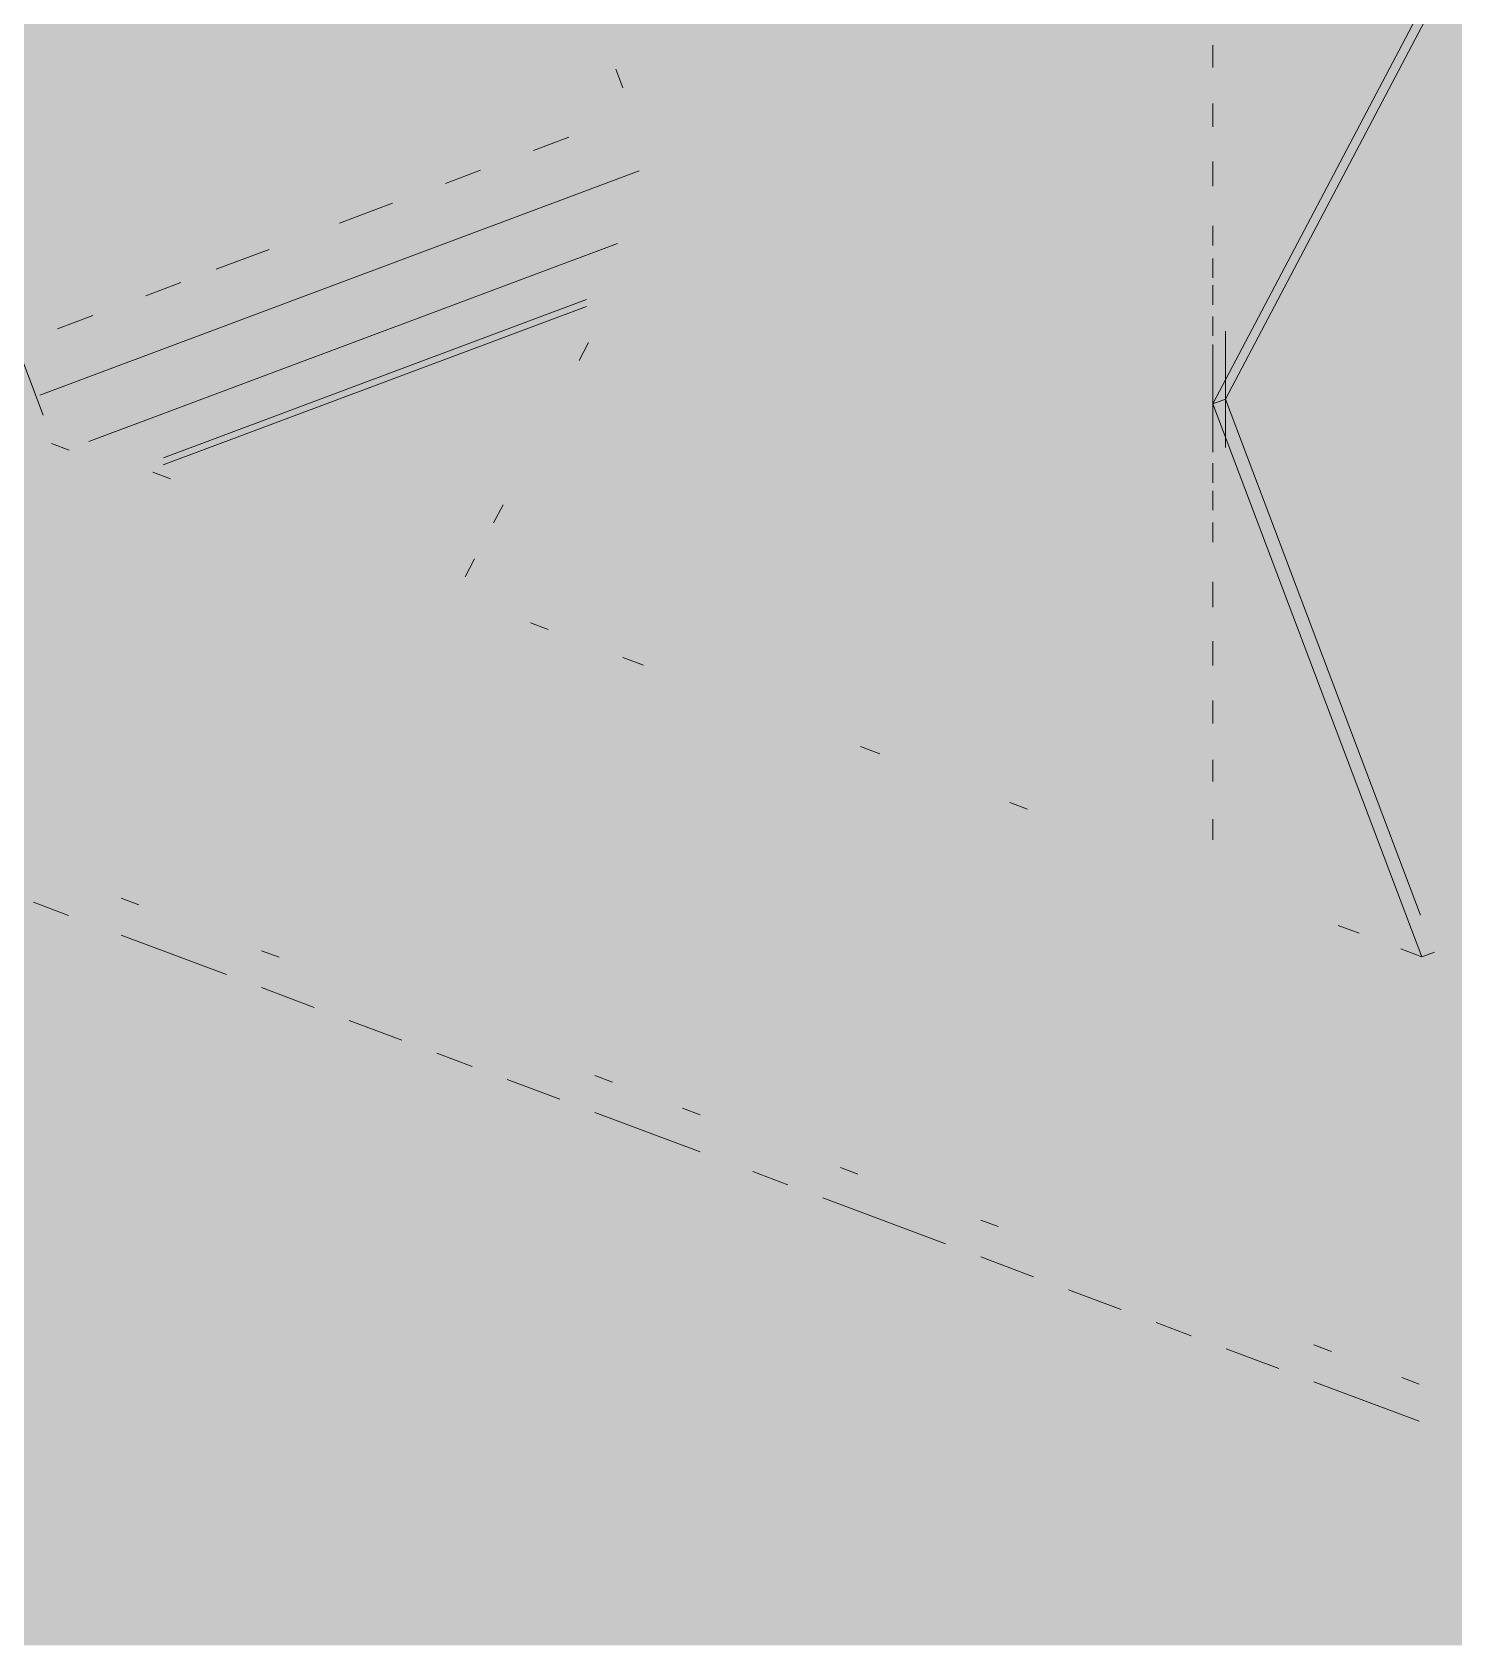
# Paper-space layout '03 3D Building and Roof' of a CAD drawing. Header units: millimetres. Extents: x 5 to 415, y 5 to 292.
# Drawn here: x 134.02 to 139.06, y 93.16 to 98.86 of the extents above; entities that cross this region are included whole.
import ezdxf

# ---------------------------------------------------------------- set-up
doc = ezdxf.new("R2010")
doc.units = ezdxf.units.MM
doc.layers.add('EXISTING', color=7, linetype='Continuous')
doc.layers.add('IMAGES', color=7, linetype='Continuous')

# ---------------------------------------------------------------- blocks, each defined once
blk = doc.blocks.new('SHEET_03')
at = {"layer": 'EXISTING', "color": 250, "lineweight": 9}
for p, q in [((133.4955, 99.0075), (134.0633, 97.5042)), ((138.9948, 98.9675), (138.2542, 97.5615)), ((138.2097, 97.5449), (138.9504, 98.9508)), ((138.2097, 98.7473), (138.2097, 98.816)), ((138.2097, 98.8074), (138.2097, 98.7373)), ((136.0927, 98.7307), (136.1174, 98.6654)), ((138.2097, 98.5412), (138.2097, 98.6099)), ((138.2097, 98.597), (138.2097, 98.5269)), ((135.801, 98.4429), (135.9259, 98.4898)), ((138.2097, 98.335), (138.2097, 98.4038)), ((134.0515, 97.5749), (136.1759, 98.3707)), ((135.4886, 98.3259), (135.6135, 98.3727)), ((138.2097, 98.3866), (138.2097, 98.3164)), ((135.1137, 98.1855), (135.3011, 98.2557)), ((138.2097, 98.1762), (138.2097, 98.106)), ((136.0987, 98.1133), (134.2242, 97.4111)), ((134.6763, 98.0216), (134.8637, 98.0919)), ((138.2097, 97.9915), (138.2097, 98.0602)), ((134.4264, 97.928), (134.5513, 97.9748)), ((138.2097, 97.9657), (138.2097, 97.8956)), ((134.4888, 97.328), (135.9884, 97.8897)), ((134.4889, 97.3534), (135.9885, 97.9151)), ((134.114, 97.811), (134.2389, 97.8578)), ((138.2097, 97.7854), (138.2097, 97.8541)), ((138.2542, 97.802), (138.2542, 97.3898)), ((138.2542, 97.5615), (138.2542, 97.772)), ((135.9962, 97.762), (135.9625, 97.6981)), ((138.2097, 97.7553), (138.2097, 97.5449)), ((138.2097, 97.3731), (138.2097, 97.648)), ((138.2097, 97.5449), (138.2542, 97.5615)), ((138.2097, 97.5449), (138.2097, 97.4747)), ((138.9504, 95.5841), (138.2097, 97.5449)), ((138.2542, 97.4213), (138.2542, 97.5615)), ((138.2542, 97.5615), (138.9455, 95.7314)), ((134.1551, 97.3804), (134.0922, 97.404)), ((138.2097, 97.3345), (138.2097, 97.2643)), ((134.4512, 97.3028), (134.5141, 97.2792)), ((138.2097, 97.167), (138.2097, 97.2357)), ((135.6932, 97.1868), (135.6595, 97.1229)), ((138.2097, 97.124), (138.2097, 97.0539)), ((135.5922, 96.9951), (135.5585, 96.9312)), ((138.2097, 96.9136), (138.2097, 96.8435)), ((138.2097, 96.8234), (138.2097, 96.8922)), ((135.8536, 96.7441), (135.7907, 96.7677)), ((138.2097, 96.7032), (138.2097, 96.6331)), ((138.2097, 96.6173), (138.2097, 96.686)), ((136.1174, 96.6453), (136.1915, 96.6176)), ((138.2097, 96.4928), (138.2097, 96.4226)), ((138.2097, 96.4112), (138.2097, 96.4799)), ((136.9599, 96.3297), (137.0293, 96.3037)), ((138.2097, 96.2824), (138.2097, 96.2122)), ((138.2097, 96.2051), (138.2097, 96.2738)), ((137.5522, 96.1078), (137.4893, 96.1314)), ((138.2097, 96.0719), (138.2097, 96.0018)), ((138.2097, 95.9989), (138.2097, 96.0676)), ((134.1532, 95.7306), (134.0288, 95.7772)), ((134.3397, 95.7919), (134.4019, 95.7686)), ((134.7128, 95.521), (134.3397, 95.6607)), ((138.6541, 95.695), (138.7282, 95.6673)), ((134.8372, 95.6055), (134.8993, 95.5822)), ((138.8763, 95.6118), (138.9504, 95.5841)), ((138.9948, 95.6007), (138.9504, 95.5841)), ((135.0237, 95.4045), (134.8372, 95.4744)), ((135.3346, 95.2881), (135.148, 95.3579)), ((135.5833, 95.1949), (135.4589, 95.2415)), ((135.8942, 95.0784), (135.7076, 95.1483)), ((136.0185, 95.163), (136.0807, 95.1397)), ((136.3916, 94.8921), (136.0185, 95.0319)), ((136.3294, 95.0465), (136.3916, 95.0232)), ((136.7025, 94.7756), (136.5781, 94.8222)), ((136.889, 94.8369), (136.9512, 94.8136)), ((137.2621, 94.566), (136.8268, 94.7291)), ((137.3864, 94.6505), (137.4486, 94.6272)), ((137.573, 94.4495), (137.3864, 94.5194)), ((137.8839, 94.3331), (137.6973, 94.403)), ((138.1326, 94.2399), (138.0082, 94.2865)), ((138.4435, 94.1235), (138.2569, 94.1933)), ((138.5678, 94.208), (138.63, 94.1847)), ((138.9409, 93.9371), (138.5678, 94.0769)), ((138.8787, 94.0915), (138.9409, 94.0682))]:
    blk.add_line(p, q, dxfattribs=at)
at = {"layer": 'IMAGES', "color": 7}
for points in [[(138.1645, 97.9429), (138.3359, 97.9429), (138.1645, 99.1429), (138.3359, 99.1429)], [(138.6786, 98.8), (138.8499, 98.8), (138.6786, 99.1429), (138.8499, 99.1429)], [(133.8804, 98.8), (135.7654, 98.8), (133.8804, 98.9714), (135.7654, 98.9714)], [(135.7654, 98.8), (135.9368, 98.8), (135.7654, 98.9714), (135.9368, 98.9714)], [(135.9368, 98.6286), (136.1081, 98.6286), (135.9368, 98.9714), (136.1081, 98.9714)], [(136.1081, 98.8), (136.2795, 98.8), (136.1081, 98.9714), (136.2795, 98.9714)], [(136.2795, 98.8), (137.1363, 98.8), (136.2795, 98.9714), (137.1363, 98.9714)], [(137.1363, 98.8), (137.479, 98.8), (137.1363, 98.9714), (137.479, 98.9714)], [(137.479, 98.8), (138.1645, 98.8), (137.479, 98.9714), (138.1645, 98.9714)], [(138.3359, 98.8), (138.5072, 98.8), (138.3359, 98.9714), (138.5072, 98.9714)], [(138.5072, 98.8), (138.6786, 98.8), (138.5072, 98.9714), (138.6786, 98.9714)], [(138.8499, 98.8), (139.1927, 98.8), (138.8499, 98.9714), (139.1927, 98.9714)], [(133.8804, 98.6286), (134.0518, 98.6286), (133.8804, 98.8), (134.0518, 98.8)], [(134.0518, 98.6286), (135.594, 98.6286), (134.0518, 98.8), (135.594, 98.8)], [(135.594, 98.6286), (135.7654, 98.6286), (135.594, 98.8), (135.7654, 98.8)], [(135.7654, 98.6286), (135.9368, 98.6286), (135.7654, 98.8), (135.9368, 98.8)], [(136.1081, 98.6286), (136.2795, 98.6286), (136.1081, 98.8), (136.2795, 98.8)], [(136.2795, 98.6286), (136.4509, 98.6286), (136.2795, 98.8), (136.4509, 98.8)], [(136.4509, 98.6286), (137.9931, 98.6286), (136.4509, 98.8), (137.9931, 98.8)], [(137.9931, 97.7714), (138.1645, 97.7714), (137.9931, 98.8), (138.1645, 98.8)], [(138.3359, 98.4571), (138.5072, 98.4571), (138.3359, 98.8), (138.5072, 98.8)], [(138.5072, 98.4571), (138.6786, 98.4571), (138.5072, 98.8), (138.6786, 98.8)], [(138.6786, 98.6286), (138.8499, 98.6286), (138.6786, 98.8), (138.8499, 98.8)], [(138.8499, 98.6286), (139.0213, 98.6286), (138.8499, 98.8), (139.0213, 98.8)], [(139.0213, 98.6286), (139.1927, 98.6286), (139.0213, 98.8), (139.1927, 98.8)], [(133.8804, 98.2857), (134.0518, 98.2857), (133.8804, 98.6286), (134.0518, 98.6286)], [(134.0518, 98.4571), (135.08, 98.4571), (134.0518, 98.6286), (135.08, 98.6286)], [(135.08, 98.4571), (135.4227, 98.4571), (135.08, 98.6286), (135.4227, 98.6286)], [(135.4227, 98.4571), (135.594, 98.4571), (135.4227, 98.6286), (135.594, 98.6286)], [(135.594, 98.4571), (135.7654, 98.4571), (135.594, 98.6286), (135.7654, 98.6286)], [(135.7654, 98.4571), (135.9368, 98.4571), (135.7654, 98.6286), (135.9368, 98.6286)], [(135.9368, 98.4571), (136.1081, 98.4571), (135.9368, 98.6286), (136.1081, 98.6286)], [(136.1081, 98.4571), (136.2795, 98.4571), (136.1081, 98.6286), (136.2795, 98.6286)], [(136.2795, 98.4571), (136.4509, 98.4571), (136.2795, 98.6286), (136.4509, 98.6286)], [(136.4509, 98.4571), (137.1363, 98.4571), (136.4509, 98.6286), (137.1363, 98.6286)], [(137.1363, 98.4571), (137.479, 98.4571), (137.1363, 98.6286), (137.479, 98.6286)], [(137.479, 98.4571), (137.9931, 98.4571), (137.479, 98.6286), (137.9931, 98.6286)], [(138.6786, 98.4571), (139.0213, 98.4571), (138.6786, 98.6286), (139.0213, 98.6286)], [(139.0213, 98.4571), (139.364, 98.4571), (139.0213, 98.6286), (139.364, 98.6286)], [(134.0518, 98.2857), (134.5659, 98.2857), (134.0518, 98.4571), (134.5659, 98.4571)], [(134.5659, 98.2857), (134.9086, 98.2857), (134.5659, 98.4571), (134.9086, 98.4571)], [(134.9086, 98.2857), (135.08, 98.2857), (134.9086, 98.4571), (135.08, 98.4571)], [(135.08, 98.2857), (135.2513, 98.2857), (135.08, 98.4571), (135.2513, 98.4571)], [(135.2513, 98.2857), (135.4227, 98.2857), (135.2513, 98.4571), (135.4227, 98.4571)], [(135.4227, 98.2857), (135.594, 98.2857), (135.4227, 98.4571), (135.594, 98.4571)], [(135.594, 98.2857), (135.7654, 98.2857), (135.594, 98.4571), (135.7654, 98.4571)], [(135.7654, 98.2857), (136.1081, 98.2857), (135.7654, 98.4571), (136.1081, 98.4571)], [(136.1081, 98.2857), (136.2795, 98.2857), (136.1081, 98.4571), (136.2795, 98.4571)], [(136.2795, 98.2857), (136.4509, 98.2857), (136.2795, 98.4571), (136.4509, 98.4571)], [(136.4509, 98.2857), (136.6222, 98.2857), (136.4509, 98.4571), (136.6222, 98.4571)], [(136.6222, 98.2857), (136.965, 98.2857), (136.6222, 98.4571), (136.965, 98.4571)], [(136.965, 97.7714), (137.1363, 97.7714), (136.965, 98.4571), (137.1363, 98.4571)], [(137.1363, 98.2857), (137.3077, 98.2857), (137.1363, 98.4571), (137.3077, 98.4571)], [(137.3077, 97.7714), (137.479, 97.7714), (137.3077, 98.4571), (137.479, 98.4571)], [(137.479, 97.7714), (137.6504, 97.7714), (137.479, 98.4571), (137.6504, 98.4571)], [(137.6504, 97.7714), (137.9931, 97.7714), (137.6504, 98.4571), (137.9931, 98.4571)], [(138.3359, 98.1143), (138.5072, 98.1143), (138.3359, 98.4571), (138.5072, 98.4571)], [(138.5072, 98.2857), (138.6786, 98.2857), (138.5072, 98.4571), (138.6786, 98.4571)], [(138.6786, 98.2857), (138.8499, 98.2857), (138.6786, 98.4571), (138.8499, 98.4571)], [(138.8499, 98.2857), (139.0213, 98.2857), (138.8499, 98.4571), (139.0213, 98.4571)], [(139.0213, 98.2857), (139.364, 98.2857), (139.0213, 98.4571), (139.364, 98.4571)], [(133.8804, 98.1143), (134.0518, 98.1143), (133.8804, 98.2857), (134.0518, 98.2857)], [(134.0518, 98.1143), (134.2231, 98.1143), (134.0518, 98.2857), (134.2231, 98.2857)], [(134.2231, 98.1143), (134.3945, 98.1143), (134.2231, 98.2857), (134.3945, 98.2857)], [(134.3945, 98.1143), (134.5659, 98.1143), (134.3945, 98.2857), (134.5659, 98.2857)], [(134.5659, 98.1143), (134.9086, 98.1143), (134.5659, 98.2857), (134.9086, 98.2857)], [(134.9086, 98.1143), (135.08, 98.1143), (134.9086, 98.2857), (135.08, 98.2857)], [(135.08, 98.1143), (135.2513, 98.1143), (135.08, 98.2857), (135.2513, 98.2857)], [(135.2513, 98.1143), (135.4227, 98.1143), (135.2513, 98.2857), (135.4227, 98.2857)], [(135.4227, 98.1143), (135.594, 98.1143), (135.4227, 98.2857), (135.594, 98.2857)], [(135.594, 98.1143), (136.1081, 98.1143), (135.594, 98.2857), (136.1081, 98.2857)], [(136.1081, 98.1143), (136.2795, 98.1143), (136.1081, 98.2857), (136.2795, 98.2857)], [(136.2795, 98.1143), (136.4509, 98.1143), (136.2795, 98.2857), (136.4509, 98.2857)], [(136.4509, 97.7714), (136.965, 97.7714), (136.4509, 98.2857), (136.965, 98.2857)], [(137.1363, 97.7714), (137.3077, 97.7714), (137.1363, 98.2857), (137.3077, 98.2857)], [(138.5072, 98.1143), (138.6786, 98.1143), (138.5072, 98.2857), (138.6786, 98.2857)], [(138.6786, 98.1143), (138.8499, 98.1143), (138.6786, 98.2857), (138.8499, 98.2857)], [(138.8499, 98.1143), (139.0213, 98.1143), (138.8499, 98.2857), (139.0213, 98.2857)], [(139.0213, 98.1143), (140.0495, 98.1143), (139.0213, 98.2857), (140.0495, 98.2857)], [(133.8804, 97.9429), (134.0518, 97.9429), (133.8804, 98.1143), (134.0518, 98.1143)], [(134.0518, 97.9429), (134.2231, 97.9429), (134.0518, 98.1143), (134.2231, 98.1143)], [(134.2231, 97.9429), (134.3945, 97.9429), (134.2231, 98.1143), (134.3945, 98.1143)], [(134.3945, 97.9429), (134.5659, 97.9429), (134.3945, 98.1143), (134.5659, 98.1143)], [(134.5659, 97.9429), (134.7372, 97.9429), (134.5659, 98.1143), (134.7372, 98.1143)], [(134.7372, 97.9429), (134.9086, 97.9429), (134.7372, 98.1143), (134.9086, 98.1143)], [(134.9086, 97.9429), (135.08, 97.9429), (134.9086, 98.1143), (135.08, 98.1143)], [(135.08, 97.9429), (135.7654, 97.9429), (135.08, 98.1143), (135.7654, 98.1143)], [(135.7654, 97.9429), (135.9368, 97.9429), (135.7654, 98.1143), (135.9368, 98.1143)], [(135.9368, 97.9429), (136.1081, 97.9429), (135.9368, 98.1143), (136.1081, 98.1143)], [(136.1081, 97.9429), (136.2795, 97.9429), (136.1081, 98.1143), (136.2795, 98.1143)], [(136.2795, 97.9429), (136.4509, 97.9429), (136.2795, 98.1143), (136.4509, 98.1143)], [(138.3359, 97.9429), (138.5072, 97.9429), (138.3359, 98.1143), (138.5072, 98.1143)], [(138.5072, 97.9429), (138.6786, 97.9429), (138.5072, 98.1143), (138.6786, 98.1143)], [(138.6786, 97.9429), (138.8499, 97.9429), (138.6786, 98.1143), (138.8499, 98.1143)], [(138.8499, 97.9429), (139.0213, 97.9429), (138.8499, 98.1143), (139.0213, 98.1143)], [(139.0213, 97.9429), (140.2208, 97.9429), (139.0213, 98.1143), (140.2208, 98.1143)], [(133.8804, 97.7714), (134.0518, 97.7714), (133.8804, 97.9429), (134.0518, 97.9429)], [(134.0518, 97.7714), (134.9086, 97.7714), (134.0518, 97.9429), (134.9086, 97.9429)], [(134.9086, 97.7714), (135.08, 97.7714), (134.9086, 97.9429), (135.08, 97.9429)], [(135.08, 97.7714), (135.2513, 97.7714), (135.08, 97.9429), (135.2513, 97.9429)], [(135.2513, 97.7714), (135.7654, 97.7714), (135.2513, 97.9429), (135.7654, 97.9429)], [(135.7654, 97.7714), (136.1081, 97.7714), (135.7654, 97.9429), (136.1081, 97.9429)], [(136.1081, 97.7714), (136.2795, 97.7714), (136.1081, 97.9429), (136.2795, 97.9429)], [(136.2795, 97.7714), (136.4509, 97.7714), (136.2795, 97.9429), (136.4509, 97.9429)], [(138.1645, 97.7714), (138.5072, 97.7714), (138.1645, 97.9429), (138.5072, 97.9429)], [(138.5072, 97.7714), (138.6786, 97.7714), (138.5072, 97.9429), (138.6786, 97.9429)], [(138.6786, 97.7714), (138.8499, 97.7714), (138.6786, 97.9429), (138.8499, 97.9429)], [(138.8499, 97.6), (140.3922, 97.6), (138.8499, 97.9429), (140.3922, 97.9429)], [(133.8804, 97.2571), (134.0518, 97.2571), (133.8804, 97.7714), (134.0518, 97.7714)], [(134.0518, 97.6), (134.2231, 97.6), (134.0518, 97.7714), (134.2231, 97.7714)], [(134.2231, 97.6), (134.5659, 97.6), (134.2231, 97.7714), (134.5659, 97.7714)], [(134.5659, 97.6), (134.9086, 97.6), (134.5659, 97.7714), (134.9086, 97.7714)], [(134.9086, 97.6), (135.4227, 97.6), (134.9086, 97.7714), (135.4227, 97.7714)], [(135.4227, 97.6), (135.594, 97.6), (135.4227, 97.7714), (135.594, 97.7714)], [(135.594, 97.6), (136.1081, 97.6), (135.594, 97.7714), (136.1081, 97.7714)], [(136.1081, 97.6), (136.2795, 97.6), (136.1081, 97.7714), (136.2795, 97.7714)], [(136.2795, 97.6), (137.1363, 97.6), (136.2795, 97.7714), (137.1363, 97.7714)], [(137.1363, 97.6), (137.479, 97.6), (137.1363, 97.7714), (137.479, 97.7714)], [(137.479, 97.6), (137.9931, 97.6), (137.479, 97.7714), (137.9931, 97.7714)], [(137.9931, 97.0857), (138.1645, 97.0857), (137.9931, 97.7714), (138.1645, 97.7714)], [(138.1645, 97.6), (138.5072, 97.6), (138.1645, 97.7714), (138.5072, 97.7714)], [(138.5072, 97.6), (138.6786, 97.6), (138.5072, 97.7714), (138.6786, 97.7714)], [(138.6786, 97.6), (138.8499, 97.6), (138.6786, 97.7714), (138.8499, 97.7714)], [(134.0518, 97.4286), (134.2231, 97.4286), (134.0518, 97.6), (134.2231, 97.6)], [(134.2231, 97.4286), (134.5659, 97.4286), (134.2231, 97.6), (134.5659, 97.6)], [(134.5659, 97.4286), (135.2513, 97.4286), (134.5659, 97.6), (135.2513, 97.6)], [(135.2513, 97.4286), (135.4227, 97.4286), (135.2513, 97.6), (135.4227, 97.6)], [(135.4227, 97.4286), (135.594, 97.4286), (135.4227, 97.6), (135.594, 97.6)], [(135.594, 97.4286), (135.7654, 97.4286), (135.594, 97.6), (135.7654, 97.6)], [(135.7654, 97.4286), (136.1081, 97.4286), (135.7654, 97.6), (136.1081, 97.6)], [(136.1081, 97.4286), (136.2795, 97.4286), (136.1081, 97.6), (136.2795, 97.6)], [(136.2795, 97.4286), (137.9931, 97.4286), (136.2795, 97.6), (137.9931, 97.6)], [(138.1645, 97.2571), (138.3359, 97.2571), (138.1645, 97.6), (138.3359, 97.6)], [(138.3359, 97.4286), (138.5072, 97.4286), (138.3359, 97.6), (138.5072, 97.6)], [(138.5072, 97.4286), (138.6786, 97.4286), (138.5072, 97.6), (138.6786, 97.6)], [(138.6786, 97.4286), (140.3922, 97.4286), (138.6786, 97.6), (140.3922, 97.6)], [(134.0518, 97.2571), (134.2231, 97.2571), (134.0518, 97.4286), (134.2231, 97.4286)], [(134.2231, 97.2571), (134.7372, 97.2571), (134.2231, 97.4286), (134.7372, 97.4286)], [(134.7372, 97.0857), (134.9086, 97.0857), (134.7372, 97.4286), (134.9086, 97.4286)], [(134.9086, 97.2571), (135.08, 97.2571), (134.9086, 97.4286), (135.08, 97.4286)], [(135.08, 97.2571), (135.2513, 97.2571), (135.08, 97.4286), (135.2513, 97.4286)], [(135.2513, 97.0857), (135.4227, 97.0857), (135.2513, 97.4286), (135.4227, 97.4286)], [(135.4227, 97.0857), (135.594, 97.0857), (135.4227, 97.4286), (135.594, 97.4286)], [(135.594, 97.2571), (135.7654, 97.2571), (135.594, 97.4286), (135.7654, 97.4286)], [(135.7654, 97.2571), (135.9368, 97.2571), (135.7654, 97.4286), (135.9368, 97.4286)], [(135.9368, 97.2571), (136.1081, 97.2571), (135.9368, 97.4286), (136.1081, 97.4286)], [(136.1081, 97.2571), (137.9931, 97.2571), (136.1081, 97.4286), (137.9931, 97.4286)], [(138.3359, 97.2571), (138.5072, 97.2571), (138.3359, 97.4286), (138.5072, 97.4286)], [(138.5072, 97.2571), (140.3922, 97.2571), (138.5072, 97.4286), (140.3922, 97.4286)], [(133.8804, 97.0857), (134.0518, 97.0857), (133.8804, 97.2571), (134.0518, 97.2571)], [(134.0518, 97.0857), (134.2231, 97.0857), (134.0518, 97.2571), (134.2231, 97.2571)], [(134.2231, 97.0857), (134.3945, 97.0857), (134.2231, 97.2571), (134.3945, 97.2571)], [(134.3945, 97.0857), (134.5659, 97.0857), (134.3945, 97.2571), (134.5659, 97.2571)], [(134.5659, 97.0857), (134.7372, 97.0857), (134.5659, 97.2571), (134.7372, 97.2571)], [(134.9086, 97.0857), (135.08, 97.0857), (134.9086, 97.2571), (135.08, 97.2571)], [(135.08, 97.0857), (135.2513, 97.0857), (135.08, 97.2571), (135.2513, 97.2571)], [(135.594, 97.0857), (135.7654, 97.0857), (135.594, 97.2571), (135.7654, 97.2571)], [(135.7654, 97.0857), (135.9368, 97.0857), (135.7654, 97.2571), (135.9368, 97.2571)], [(135.9368, 97.0857), (136.1081, 97.0857), (135.9368, 97.2571), (136.1081, 97.2571)], [(136.1081, 97.0857), (136.965, 97.0857), (136.1081, 97.2571), (136.965, 97.2571)], [(136.965, 96.5714), (137.1363, 96.5714), (136.965, 97.2571), (137.1363, 97.2571)], [(137.1363, 97.0857), (137.3077, 97.0857), (137.1363, 97.2571), (137.3077, 97.2571)], [(137.3077, 96.4), (137.479, 96.4), (137.3077, 97.2571), (137.479, 97.2571)], [(137.479, 96.4), (137.6504, 96.4), (137.479, 97.2571), (137.6504, 97.2571)], [(137.6504, 96.4), (137.9931, 96.4), (137.6504, 97.2571), (137.9931, 97.2571)], [(138.1645, 97.0857), (138.5072, 97.0857), (138.1645, 97.2571), (138.5072, 97.2571)], [(138.5072, 97.0857), (138.6786, 97.0857), (138.5072, 97.2571), (138.6786, 97.2571)], [(138.6786, 97.0857), (138.8499, 97.0857), (138.6786, 97.2571), (138.8499, 97.2571)], [(138.8499, 97.0857), (140.5636, 97.0857), (138.8499, 97.2571), (140.5636, 97.2571)], [(132.5095, 96.9143), (134.0518, 96.9143), (132.5095, 97.0857), (134.0518, 97.0857)], [(134.0518, 96.9143), (134.2231, 96.9143), (134.0518, 97.0857), (134.2231, 97.0857)], [(134.2231, 96.9143), (134.5659, 96.9143), (134.2231, 97.0857), (134.5659, 97.0857)], [(134.5659, 96.9143), (134.7372, 96.9143), (134.5659, 97.0857), (134.7372, 97.0857)], [(134.7372, 96.9143), (134.9086, 96.9143), (134.7372, 97.0857), (134.9086, 97.0857)], [(134.9086, 96.9143), (135.08, 96.9143), (134.9086, 97.0857), (135.08, 97.0857)], [(135.08, 96.9143), (135.2513, 96.9143), (135.08, 97.0857), (135.2513, 97.0857)], [(135.2513, 96.9143), (135.7654, 96.9143), (135.2513, 97.0857), (135.7654, 97.0857)], [(135.7654, 96.9143), (135.9368, 96.9143), (135.7654, 97.0857), (135.9368, 97.0857)], [(135.9368, 96.9143), (136.965, 96.9143), (135.9368, 97.0857), (136.965, 97.0857)], [(137.1363, 96.4), (137.3077, 96.4), (137.1363, 97.0857), (137.3077, 97.0857)], [(137.9931, 96.2286), (138.1645, 96.2286), (137.9931, 97.0857), (138.1645, 97.0857)], [(138.1645, 96.9143), (138.3359, 96.9143), (138.1645, 97.0857), (138.3359, 97.0857)], [(138.3359, 96.9143), (138.6786, 96.9143), (138.3359, 97.0857), (138.6786, 97.0857)], [(138.6786, 96.7429), (138.8499, 96.7429), (138.6786, 97.0857), (138.8499, 97.0857)], [(138.8499, 96.9143), (140.7349, 96.9143), (138.8499, 97.0857), (140.7349, 97.0857)], [(133.5377, 96.7429), (134.5659, 96.7429), (133.5377, 96.9143), (134.5659, 96.9143)], [(134.5659, 96.7429), (134.7372, 96.7429), (134.5659, 96.9143), (134.7372, 96.9143)], [(134.7372, 96.7429), (134.9086, 96.7429), (134.7372, 96.9143), (134.9086, 96.9143)], [(134.9086, 96.7429), (135.2513, 96.7429), (134.9086, 96.9143), (135.2513, 96.9143)], [(135.2513, 96.7429), (135.4227, 96.7429), (135.2513, 96.9143), (135.4227, 96.9143)], [(135.4227, 96.7429), (135.594, 96.7429), (135.4227, 96.9143), (135.594, 96.9143)], [(135.594, 96.7429), (135.7654, 96.7429), (135.594, 96.9143), (135.7654, 96.9143)], [(135.7654, 96.7429), (135.9368, 96.7429), (135.7654, 96.9143), (135.9368, 96.9143)], [(135.9368, 96.7429), (136.1081, 96.7429), (135.9368, 96.9143), (136.1081, 96.9143)], [(136.1081, 96.7429), (136.4509, 96.7429), (136.1081, 96.9143), (136.4509, 96.9143)], [(136.4509, 96.7429), (136.965, 96.7429), (136.4509, 96.9143), (136.965, 96.9143)], [(138.1645, 95.7143), (138.3359, 95.7143), (138.1645, 96.9143), (138.3359, 96.9143)], [(138.3359, 96.7429), (138.5072, 96.7429), (138.3359, 96.9143), (138.5072, 96.9143)], [(138.5072, 96.7429), (138.6786, 96.7429), (138.5072, 96.9143), (138.6786, 96.9143)], [(138.8499, 96.7429), (140.9063, 96.7429), (138.8499, 96.9143), (140.9063, 96.9143)], [(133.7091, 96.5714), (134.9086, 96.5714), (133.7091, 96.7429), (134.9086, 96.7429)], [(134.9086, 96.5714), (135.4227, 96.5714), (134.9086, 96.7429), (135.4227, 96.7429)], [(135.4227, 96.5714), (135.594, 96.5714), (135.4227, 96.7429), (135.594, 96.7429)], [(135.594, 96.5714), (135.7654, 96.5714), (135.594, 96.7429), (135.7654, 96.7429)], [(135.7654, 96.5714), (135.9368, 96.5714), (135.7654, 96.7429), (135.9368, 96.7429)], [(135.9368, 96.5714), (136.1081, 96.5714), (135.9368, 96.7429), (136.1081, 96.7429)], [(136.1081, 96.4), (136.2795, 96.4), (136.1081, 96.7429), (136.2795, 96.7429)], [(136.2795, 96.5714), (136.4509, 96.5714), (136.2795, 96.7429), (136.4509, 96.7429)], [(136.4509, 96.5714), (136.6222, 96.5714), (136.4509, 96.7429), (136.6222, 96.7429)], [(136.6222, 96.5714), (136.965, 96.5714), (136.6222, 96.7429), (136.965, 96.7429)], [(138.3359, 96.5714), (138.5072, 96.5714), (138.3359, 96.7429), (138.5072, 96.7429)], [(138.5072, 96.5714), (138.6786, 96.5714), (138.5072, 96.7429), (138.6786, 96.7429)], [(138.6786, 96.5714), (138.8499, 96.5714), (138.6786, 96.7429), (138.8499, 96.7429)], [(138.8499, 96.4), (139.0213, 96.4), (138.8499, 96.7429), (139.0213, 96.7429)], [(139.0213, 96.4), (140.7349, 96.4), (139.0213, 96.7429), (140.7349, 96.7429)], [(133.7091, 96.4), (135.594, 96.4), (133.7091, 96.5714), (135.594, 96.5714)], [(135.594, 96.4), (135.7654, 96.4), (135.594, 96.5714), (135.7654, 96.5714)], [(135.7654, 96.4), (135.9368, 96.4), (135.7654, 96.5714), (135.9368, 96.5714)], [(135.9368, 96.4), (136.1081, 96.4), (135.9368, 96.5714), (136.1081, 96.5714)], [(136.2795, 96.4), (136.6222, 96.4), (136.2795, 96.5714), (136.6222, 96.5714)], [(136.6222, 96.4), (136.7936, 96.4), (136.6222, 96.5714), (136.7936, 96.5714)], [(136.7936, 96.4), (136.965, 96.4), (136.7936, 96.5714), (136.965, 96.5714)], [(136.965, 96.4), (137.1363, 96.4), (136.965, 96.5714), (137.1363, 96.5714)], [(138.3359, 96.4), (138.5072, 96.4), (138.3359, 96.5714), (138.5072, 96.5714)], [(138.5072, 96.4), (138.8499, 96.4), (138.5072, 96.5714), (138.8499, 96.5714)], [(133.5377, 96.2286), (134.0518, 96.2286), (133.5377, 96.4), (134.0518, 96.4)], [(134.0518, 96.2286), (134.3945, 96.2286), (134.0518, 96.4), (134.3945, 96.4)], [(134.3945, 96.2286), (136.1081, 96.2286), (134.3945, 96.4), (136.1081, 96.4)], [(136.1081, 96.2286), (136.2795, 96.2286), (136.1081, 96.4), (136.2795, 96.4)], [(136.2795, 96.2286), (136.4509, 96.2286), (136.2795, 96.4), (136.4509, 96.4)], [(136.4509, 96.2286), (136.6222, 96.2286), (136.4509, 96.4), (136.6222, 96.4)], [(136.6222, 96.2286), (136.7936, 96.2286), (136.6222, 96.4), (136.7936, 96.4)], [(136.7936, 96.2286), (136.965, 96.2286), (136.7936, 96.4), (136.965, 96.4)], [(136.965, 96.2286), (137.1363, 96.2286), (136.965, 96.4), (137.1363, 96.4)], [(137.1363, 96.2286), (137.3077, 96.2286), (137.1363, 96.4), (137.3077, 96.4)], [(137.3077, 96.2286), (137.479, 96.2286), (137.3077, 96.4), (137.479, 96.4)], [(137.479, 96.2286), (137.8218, 96.2286), (137.479, 96.4), (137.8218, 96.4)], [(137.8218, 96.2286), (137.9931, 96.2286), (137.8218, 96.4), (137.9931, 96.4)], [(138.3359, 96.2286), (138.5072, 96.2286), (138.3359, 96.4), (138.5072, 96.4)], [(138.5072, 96.2286), (138.6786, 96.2286), (138.5072, 96.4), (138.6786, 96.4)], [(138.6786, 96.2286), (138.8499, 96.2286), (138.6786, 96.4), (138.8499, 96.4)], [(138.8499, 96.2286), (139.0213, 96.2286), (138.8499, 96.4), (139.0213, 96.4)], [(139.0213, 96.2286), (141.0777, 96.2286), (139.0213, 96.4), (141.0777, 96.4)], [(133.8804, 96.0571), (134.3945, 96.0571), (133.8804, 96.2286), (134.3945, 96.2286)], [(134.3945, 95.8857), (134.5659, 95.8857), (134.3945, 96.2286), (134.5659, 96.2286)], [(134.5659, 96.0571), (134.7372, 96.0571), (134.5659, 96.2286), (134.7372, 96.2286)], [(134.7372, 96.0571), (135.08, 96.0571), (134.7372, 96.2286), (135.08, 96.2286)], [(135.08, 96.0571), (135.2513, 96.0571), (135.08, 96.2286), (135.2513, 96.2286)], [(135.2513, 96.0571), (136.2795, 96.0571), (135.2513, 96.2286), (136.2795, 96.2286)], [(136.2795, 96.0571), (136.7936, 96.0571), (136.2795, 96.2286), (136.7936, 96.2286)], [(136.7936, 96.0571), (136.965, 96.0571), (136.7936, 96.2286), (136.965, 96.2286)], [(136.965, 96.0571), (137.1363, 96.0571), (136.965, 96.2286), (137.1363, 96.2286)], [(137.1363, 96.0571), (137.3077, 96.0571), (137.1363, 96.2286), (137.3077, 96.2286)], [(137.3077, 96.0571), (137.479, 96.0571), (137.3077, 96.2286), (137.479, 96.2286)], [(137.479, 95.8857), (137.6504, 95.8857), (137.479, 96.2286), (137.6504, 96.2286)], [(137.6504, 96.0571), (137.8218, 96.0571), (137.6504, 96.2286), (137.8218, 96.2286)], [(137.8218, 96.0571), (137.9931, 96.0571), (137.8218, 96.2286), (137.9931, 96.2286)], [(137.9931, 96.0571), (138.1645, 96.0571), (137.9931, 96.2286), (138.1645, 96.2286)], [(138.3359, 95.8857), (138.5072, 95.8857), (138.3359, 96.2286), (138.5072, 96.2286)], [(138.5072, 95.8857), (138.6786, 95.8857), (138.5072, 96.2286), (138.6786, 96.2286)], [(138.6786, 96.0571), (138.8499, 96.0571), (138.6786, 96.2286), (138.8499, 96.2286)], [(138.8499, 96.0571), (139.0213, 96.0571), (138.8499, 96.2286), (139.0213, 96.2286)], [(139.0213, 95.8857), (139.1927, 95.8857), (139.0213, 96.2286), (139.1927, 96.2286)], [(133.8804, 95.8857), (134.0518, 95.8857), (133.8804, 96.0571), (134.0518, 96.0571)], [(134.0518, 95.8857), (134.2231, 95.8857), (134.0518, 96.0571), (134.2231, 96.0571)], [(134.2231, 95.8857), (134.3945, 95.8857), (134.2231, 96.0571), (134.3945, 96.0571)], [(134.5659, 95.8857), (134.9086, 95.8857), (134.5659, 96.0571), (134.9086, 96.0571)], [(134.9086, 95.7143), (135.08, 95.7143), (134.9086, 96.0571), (135.08, 96.0571)], [(135.08, 95.8857), (135.2513, 95.8857), (135.08, 96.0571), (135.2513, 96.0571)], [(135.2513, 95.8857), (136.965, 95.8857), (135.2513, 96.0571), (136.965, 96.0571)], [(136.965, 95.8857), (137.3077, 95.8857), (136.965, 96.0571), (137.3077, 96.0571)], [(137.3077, 95.7143), (137.479, 95.7143), (137.3077, 96.0571), (137.479, 96.0571)], [(137.6504, 95.8857), (137.8218, 95.8857), (137.6504, 96.0571), (137.8218, 96.0571)], [(137.8218, 95.8857), (137.9931, 95.8857), (137.8218, 96.0571), (137.9931, 96.0571)], [(137.9931, 95.8857), (138.1645, 95.8857), (137.9931, 96.0571), (138.1645, 96.0571)], [(138.6786, 95.8857), (139.0213, 95.8857), (138.6786, 96.0571), (139.0213, 96.0571)], [(133.8804, 95.5429), (134.0518, 95.5429), (133.8804, 95.8857), (134.0518, 95.8857)], [(134.0518, 95.7143), (134.2231, 95.7143), (134.0518, 95.8857), (134.2231, 95.8857)], [(134.2231, 95.7143), (134.3945, 95.7143), (134.2231, 95.8857), (134.3945, 95.8857)], [(134.3945, 95.7143), (134.5659, 95.7143), (134.3945, 95.8857), (134.5659, 95.8857)], [(134.5659, 95.7143), (134.7372, 95.7143), (134.5659, 95.8857), (134.7372, 95.8857)], [(134.7372, 95.7143), (134.9086, 95.7143), (134.7372, 95.8857), (134.9086, 95.8857)], [(135.08, 95.7143), (135.2513, 95.7143), (135.08, 95.8857), (135.2513, 95.8857)], [(135.2513, 95.7143), (135.4227, 95.7143), (135.2513, 95.8857), (135.4227, 95.8857)], [(135.4227, 95.7143), (135.7654, 95.7143), (135.4227, 95.8857), (135.7654, 95.8857)], [(135.7654, 95.7143), (136.965, 95.7143), (135.7654, 95.8857), (136.965, 95.8857)], [(136.965, 95.5429), (137.1363, 95.5429), (136.965, 95.8857), (137.1363, 95.8857)], [(137.1363, 95.7143), (137.3077, 95.7143), (137.1363, 95.8857), (137.3077, 95.8857)], [(137.479, 95.7143), (137.8218, 95.7143), (137.479, 95.8857), (137.8218, 95.8857)], [(137.8218, 95.7143), (137.9931, 95.7143), (137.8218, 95.8857), (137.9931, 95.8857)], [(137.9931, 95.7143), (138.1645, 95.7143), (137.9931, 95.8857), (138.1645, 95.8857)], [(138.3359, 95.7143), (138.5072, 95.7143), (138.3359, 95.8857), (138.5072, 95.8857)], [(138.5072, 95.7143), (138.6786, 95.7143), (138.5072, 95.8857), (138.6786, 95.8857)], [(138.6786, 95.7143), (138.8499, 95.7143), (138.6786, 95.8857), (138.8499, 95.8857)], [(138.8499, 95.7143), (139.0213, 95.7143), (138.8499, 95.8857), (139.0213, 95.8857)], [(139.0213, 95.7143), (139.1927, 95.7143), (139.0213, 95.8857), (139.1927, 95.8857)], [(134.0518, 95.5429), (134.2231, 95.5429), (134.0518, 95.7143), (134.2231, 95.7143)], [(134.2231, 95.5429), (134.3945, 95.5429), (134.2231, 95.7143), (134.3945, 95.7143)], [(134.3945, 95.5429), (134.5659, 95.5429), (134.3945, 95.7143), (134.5659, 95.7143)], [(134.5659, 95.5429), (134.7372, 95.5429), (134.5659, 95.7143), (134.7372, 95.7143)], [(134.7372, 95.5429), (134.9086, 95.5429), (134.7372, 95.7143), (134.9086, 95.7143)], [(134.9086, 95.5429), (135.08, 95.5429), (134.9086, 95.7143), (135.08, 95.7143)], [(135.08, 95.5429), (135.594, 95.5429), (135.08, 95.7143), (135.594, 95.7143)], [(135.594, 95.5429), (135.7654, 95.5429), (135.594, 95.7143), (135.7654, 95.7143)], [(135.7654, 95.5429), (136.1081, 95.5429), (135.7654, 95.7143), (136.1081, 95.7143)], [(136.1081, 95.5429), (136.965, 95.5429), (136.1081, 95.7143), (136.965, 95.7143)], [(137.1363, 95.5429), (137.3077, 95.5429), (137.1363, 95.7143), (137.3077, 95.7143)], [(137.3077, 95.2), (137.479, 95.2), (137.3077, 95.7143), (137.479, 95.7143)], [(137.479, 95.2), (137.6504, 95.2), (137.479, 95.7143), (137.6504, 95.7143)], [(137.6504, 95.5429), (137.8218, 95.5429), (137.6504, 95.7143), (137.8218, 95.7143)], [(137.8218, 95.5429), (138.1645, 95.5429), (137.8218, 95.7143), (138.1645, 95.7143)], [(138.1645, 95.5429), (138.3359, 95.5429), (138.1645, 95.7143), (138.3359, 95.7143)], [(138.3359, 95.5429), (138.5072, 95.5429), (138.3359, 95.7143), (138.5072, 95.7143)], [(138.5072, 95.5429), (138.6786, 95.5429), (138.5072, 95.7143), (138.6786, 95.7143)], [(138.6786, 95.5429), (138.8499, 95.5429), (138.6786, 95.7143), (138.8499, 95.7143)], [(138.8499, 95.5429), (139.0213, 95.5429), (138.8499, 95.7143), (139.0213, 95.7143)], [(139.0213, 95.3714), (139.1927, 95.3714), (139.0213, 95.7143), (139.1927, 95.7143)], [(130.4532, 95.3714), (134.0518, 95.3714), (130.4532, 95.5429), (134.0518, 95.5429)], [(134.0518, 95.3714), (134.2231, 95.3714), (134.0518, 95.5429), (134.2231, 95.5429)], [(134.2231, 95.3714), (134.3945, 95.3714), (134.2231, 95.5429), (134.3945, 95.5429)], [(134.3945, 95.3714), (134.5659, 95.3714), (134.3945, 95.5429), (134.5659, 95.5429)], [(134.5659, 95.3714), (134.7372, 95.3714), (134.5659, 95.5429), (134.7372, 95.5429)], [(134.7372, 95.3714), (134.9086, 95.3714), (134.7372, 95.5429), (134.9086, 95.5429)], [(134.9086, 95.3714), (135.2513, 95.3714), (134.9086, 95.5429), (135.2513, 95.5429)], [(135.2513, 95.3714), (135.4227, 95.3714), (135.2513, 95.5429), (135.4227, 95.5429)], [(135.4227, 95.3714), (135.594, 95.3714), (135.4227, 95.5429), (135.594, 95.5429)], [(135.594, 95.3714), (135.7654, 95.3714), (135.594, 95.5429), (135.7654, 95.5429)], [(135.7654, 95.3714), (136.2795, 95.3714), (135.7654, 95.5429), (136.2795, 95.5429)], [(136.2795, 95.3714), (136.4509, 95.3714), (136.2795, 95.5429), (136.4509, 95.5429)], [(136.4509, 95.3714), (136.6222, 95.3714), (136.4509, 95.5429), (136.6222, 95.5429)], [(136.6222, 95.3714), (136.7936, 95.3714), (136.6222, 95.5429), (136.7936, 95.5429)], [(136.7936, 95.3714), (137.1363, 95.3714), (136.7936, 95.5429), (137.1363, 95.5429)], [(137.1363, 95.3714), (137.3077, 95.3714), (137.1363, 95.5429), (137.3077, 95.5429)], [(137.6504, 95.3714), (138.3359, 95.3714), (137.6504, 95.5429), (138.3359, 95.5429)], [(138.3359, 95.3714), (138.6786, 95.3714), (138.3359, 95.5429), (138.6786, 95.5429)], [(138.6786, 95.3714), (139.0213, 95.3714), (138.6786, 95.5429), (139.0213, 95.5429)], [(130.1104, 95.2), (134.3945, 95.2), (130.1104, 95.3714), (134.3945, 95.3714)], [(134.3945, 95.2), (134.5659, 95.2), (134.3945, 95.3714), (134.5659, 95.3714)], [(134.5659, 95.2), (134.7372, 95.2), (134.5659, 95.3714), (134.7372, 95.3714)], [(134.7372, 95.2), (134.9086, 95.2), (134.7372, 95.3714), (134.9086, 95.3714)], [(134.9086, 95.2), (135.08, 95.2), (134.9086, 95.3714), (135.08, 95.3714)], [(135.08, 95.2), (135.594, 95.2), (135.08, 95.3714), (135.594, 95.3714)], [(135.594, 95.2), (135.7654, 95.2), (135.594, 95.3714), (135.7654, 95.3714)], [(135.7654, 95.2), (135.9368, 95.2), (135.7654, 95.3714), (135.9368, 95.3714)], [(135.9368, 95.2), (136.7936, 95.2), (135.9368, 95.3714), (136.7936, 95.3714)], [(136.7936, 95.2), (136.965, 95.2), (136.7936, 95.3714), (136.965, 95.3714)], [(136.965, 95.2), (137.1363, 95.2), (136.965, 95.3714), (137.1363, 95.3714)], [(137.1363, 95.2), (137.3077, 95.2), (137.1363, 95.3714), (137.3077, 95.3714)], [(137.6504, 95.2), (138.6786, 95.2), (137.6504, 95.3714), (138.6786, 95.3714)], [(138.6786, 95.2), (139.0213, 95.2), (138.6786, 95.3714), (139.0213, 95.3714)], [(139.0213, 95.2), (139.1927, 95.2), (139.0213, 95.3714), (139.1927, 95.3714)], [(129.5963, 95.0286), (134.9086, 95.0286), (129.5963, 95.2), (134.9086, 95.2)], [(134.9086, 95.0286), (135.08, 95.0286), (134.9086, 95.2), (135.08, 95.2)], [(135.08, 95.0286), (135.4227, 95.0286), (135.08, 95.2), (135.4227, 95.2)], [(135.4227, 95.0286), (135.594, 95.0286), (135.4227, 95.2), (135.594, 95.2)], [(135.594, 95.0286), (135.7654, 95.0286), (135.594, 95.2), (135.7654, 95.2)], [(135.7654, 95.0286), (135.9368, 95.0286), (135.7654, 95.2), (135.9368, 95.2)], [(135.9368, 95.0286), (136.1081, 95.0286), (135.9368, 95.2), (136.1081, 95.2)], [(136.1081, 95.0286), (136.2795, 95.0286), (136.1081, 95.2), (136.2795, 95.2)], [(136.2795, 95.0286), (136.6222, 95.0286), (136.2795, 95.2), (136.6222, 95.2)], [(136.6222, 95.0286), (136.965, 95.0286), (136.6222, 95.2), (136.965, 95.2)], [(136.965, 95.0286), (137.1363, 95.0286), (136.965, 95.2), (137.1363, 95.2)], [(137.1363, 95.0286), (137.479, 95.0286), (137.1363, 95.2), (137.479, 95.2)], [(137.479, 95.0286), (139.1927, 95.0286), (137.479, 95.2), (139.1927, 95.2)], [(129.2536, 94.8571), (135.2513, 94.8571), (129.2536, 95.0286), (135.2513, 95.0286)], [(135.2513, 94.8571), (135.4227, 94.8571), (135.2513, 95.0286), (135.4227, 95.0286)], [(135.4227, 94.8571), (135.594, 94.8571), (135.4227, 95.0286), (135.594, 95.0286)], [(135.594, 94.8571), (135.7654, 94.8571), (135.594, 95.0286), (135.7654, 95.0286)], [(135.7654, 94.8571), (136.1081, 94.8571), (135.7654, 95.0286), (136.1081, 95.0286)], [(136.1081, 94.8571), (136.4509, 94.8571), (136.1081, 95.0286), (136.4509, 95.0286)], [(136.4509, 94.8571), (136.6222, 94.8571), (136.4509, 95.0286), (136.6222, 95.0286)], [(136.6222, 94.8571), (136.7936, 94.8571), (136.6222, 95.0286), (136.7936, 95.0286)], [(136.7936, 94.8571), (136.965, 94.8571), (136.7936, 95.0286), (136.965, 95.0286)], [(136.965, 94.8571), (137.1363, 94.8571), (136.965, 95.0286), (137.1363, 95.0286)], [(137.1363, 94.6857), (137.3077, 94.6857), (137.1363, 95.0286), (137.3077, 95.0286)], [(137.3077, 94.6857), (137.6504, 94.6857), (137.3077, 95.0286), (137.6504, 95.0286)], [(137.6504, 94.6857), (137.8218, 94.6857), (137.6504, 95.0286), (137.8218, 95.0286)], [(137.8218, 94.8571), (137.9931, 94.8571), (137.8218, 95.0286), (137.9931, 95.0286)], [(137.9931, 94.8571), (139.7068, 94.8571), (137.9931, 95.0286), (139.7068, 95.0286)], [(128.7395, 94.6857), (135.7654, 94.6857), (128.7395, 94.8571), (135.7654, 94.8571)], [(135.7654, 94.6857), (135.9368, 94.6857), (135.7654, 94.8571), (135.9368, 94.8571)], [(135.9368, 94.6857), (136.2795, 94.6857), (135.9368, 94.8571), (136.2795, 94.8571)], [(136.2795, 94.6857), (136.4509, 94.6857), (136.2795, 94.8571), (136.4509, 94.8571)], [(136.4509, 94.6857), (136.6222, 94.6857), (136.4509, 94.8571), (136.6222, 94.8571)], [(136.6222, 94.6857), (136.7936, 94.6857), (136.6222, 94.8571), (136.7936, 94.8571)], [(136.7936, 94.6857), (136.965, 94.6857), (136.7936, 94.8571), (136.965, 94.8571)], [(136.965, 94.6857), (137.1363, 94.6857), (136.965, 94.8571), (137.1363, 94.8571)], [(137.8218, 94.6857), (137.9931, 94.6857), (137.8218, 94.8571), (137.9931, 94.8571)], [(137.9931, 94.6857), (138.3359, 94.6857), (137.9931, 94.8571), (138.3359, 94.8571)], [(138.3359, 94.6857), (138.5072, 94.6857), (138.3359, 94.8571), (138.5072, 94.8571)], [(138.5072, 94.6857), (138.6786, 94.6857), (138.5072, 94.8571), (138.6786, 94.8571)], [(138.6786, 94.6857), (140.0495, 94.6857), (138.6786, 94.8571), (140.0495, 94.8571)], [(128.2254, 94.5143), (136.2795, 94.5143), (128.2254, 94.6857), (136.2795, 94.6857)], [(136.2795, 94.5143), (136.4509, 94.5143), (136.2795, 94.6857), (136.4509, 94.6857)], [(136.4509, 94.5143), (136.6222, 94.5143), (136.4509, 94.6857), (136.6222, 94.6857)], [(136.6222, 94.5143), (136.7936, 94.5143), (136.6222, 94.6857), (136.7936, 94.6857)], [(136.7936, 94.5143), (137.3077, 94.5143), (136.7936, 94.6857), (137.3077, 94.6857)], [(137.3077, 94.5143), (137.479, 94.5143), (137.3077, 94.6857), (137.479, 94.6857)], [(137.479, 94.5143), (137.6504, 94.5143), (137.479, 94.6857), (137.6504, 94.6857)], [(137.6504, 94.5143), (137.8218, 94.5143), (137.6504, 94.6857), (137.8218, 94.6857)], [(137.8218, 94.5143), (138.1645, 94.5143), (137.8218, 94.6857), (138.1645, 94.6857)], [(138.1645, 94.5143), (138.3359, 94.5143), (138.1645, 94.6857), (138.3359, 94.6857)], [(138.3359, 94.5143), (138.5072, 94.5143), (138.3359, 94.6857), (138.5072, 94.6857)], [(138.5072, 94.5143), (138.6786, 94.5143), (138.5072, 94.6857), (138.6786, 94.6857)], [(138.6786, 94.5143), (138.8499, 94.5143), (138.6786, 94.6857), (138.8499, 94.6857)], [(138.8499, 94.5143), (140.7349, 94.5143), (138.8499, 94.6857), (140.7349, 94.6857)], [(127.8827, 94.3429), (136.6222, 94.3429), (127.8827, 94.5143), (136.6222, 94.5143)], [(136.6222, 94.3429), (136.7936, 94.3429), (136.6222, 94.5143), (136.7936, 94.5143)], [(136.7936, 94.3429), (136.965, 94.3429), (136.7936, 94.5143), (136.965, 94.5143)], [(136.965, 94.3429), (137.1363, 94.3429), (136.965, 94.5143), (137.1363, 94.5143)], [(137.1363, 94.3429), (137.479, 94.3429), (137.1363, 94.5143), (137.479, 94.5143)], [(137.479, 94.3429), (137.6504, 94.3429), (137.479, 94.5143), (137.6504, 94.5143)], [(137.6504, 94.3429), (137.8218, 94.3429), (137.6504, 94.5143), (137.8218, 94.5143)], [(137.8218, 94.3429), (137.9931, 94.3429), (137.8218, 94.5143), (137.9931, 94.5143)], [(137.9931, 94.3429), (138.1645, 94.3429), (137.9931, 94.5143), (138.1645, 94.5143)], [(138.1645, 94.3429), (138.3359, 94.3429), (138.1645, 94.5143), (138.3359, 94.5143)], [(138.3359, 94.3429), (138.5072, 94.3429), (138.3359, 94.5143), (138.5072, 94.5143)], [(138.5072, 94.3429), (138.6786, 94.3429), (138.5072, 94.5143), (138.6786, 94.5143)], [(138.6786, 94.3429), (138.8499, 94.3429), (138.6786, 94.5143), (138.8499, 94.5143)], [(138.8499, 94.3429), (139.0213, 94.3429), (138.8499, 94.5143), (139.0213, 94.5143)], [(139.0213, 94.1714), (139.1927, 94.1714), (139.0213, 94.5143), (139.1927, 94.5143)], [(127.3686, 94.1714), (137.1363, 94.1714), (127.3686, 94.3429), (137.1363, 94.3429)], [(137.1363, 94.1714), (137.3077, 94.1714), (137.1363, 94.3429), (137.3077, 94.3429)], [(137.3077, 94.1714), (137.479, 94.1714), (137.3077, 94.3429), (137.479, 94.3429)], [(137.479, 94.1714), (137.6504, 94.1714), (137.479, 94.3429), (137.6504, 94.3429)], [(137.6504, 94.1714), (138.1645, 94.1714), (137.6504, 94.3429), (138.1645, 94.3429)], [(138.1645, 94.1714), (138.3359, 94.1714), (138.1645, 94.3429), (138.3359, 94.3429)], [(138.3359, 94.1714), (138.5072, 94.1714), (138.3359, 94.3429), (138.5072, 94.3429)], [(138.5072, 94.1714), (138.6786, 94.1714), (138.5072, 94.3429), (138.6786, 94.3429)], [(138.6786, 94.1714), (138.8499, 94.1714), (138.6786, 94.3429), (138.8499, 94.3429)], [(138.8499, 94.1714), (139.0213, 94.1714), (138.8499, 94.3429), (139.0213, 94.3429)], [(126.8545, 94), (137.6504, 94), (126.8545, 94.1714), (137.6504, 94.1714)], [(137.6504, 94), (137.8218, 94), (137.6504, 94.1714), (137.8218, 94.1714)], [(137.8218, 94), (137.9931, 94), (137.8218, 94.1714), (137.9931, 94.1714)], [(137.9931, 94), (138.3359, 94), (137.9931, 94.1714), (138.3359, 94.1714)], [(138.3359, 94), (138.5072, 94), (138.3359, 94.1714), (138.5072, 94.1714)], [(138.5072, 94), (138.6786, 94), (138.5072, 94.1714), (138.6786, 94.1714)], [(138.6786, 94), (138.8499, 94), (138.6786, 94.1714), (138.8499, 94.1714)], [(138.8499, 94), (139.0213, 94), (138.8499, 94.1714), (139.0213, 94.1714)], [(139.0213, 94), (139.1927, 94), (139.0213, 94.1714), (139.1927, 94.1714)], [(126.5118, 93.8286), (137.9931, 93.8286), (126.5118, 94), (137.9931, 94)], [(137.9931, 93.8286), (138.3359, 93.8286), (137.9931, 94), (138.3359, 94)], [(138.3359, 93.8286), (138.5072, 93.8286), (138.3359, 94), (138.5072, 94)], [(138.5072, 93.8286), (138.6786, 93.8286), (138.5072, 94), (138.6786, 94)], [(138.6786, 93.8286), (138.8499, 93.8286), (138.6786, 94), (138.8499, 94)], [(138.8499, 93.8286), (139.0213, 93.8286), (138.8499, 94), (139.0213, 94)], [(139.0213, 93.8286), (139.1927, 93.8286), (139.0213, 94), (139.1927, 94)], [(125.9977, 93.6571), (138.5072, 93.6571), (125.9977, 93.8286), (138.5072, 93.8286)], [(138.5072, 93.6571), (138.6786, 93.6571), (138.5072, 93.8286), (138.6786, 93.8286)], [(138.6786, 93.6571), (138.8499, 93.6571), (138.6786, 93.8286), (138.8499, 93.8286)], [(138.8499, 93.6571), (139.0213, 93.6571), (138.8499, 93.8286), (139.0213, 93.8286)], [(139.0213, 93.6571), (139.1927, 93.6571), (139.0213, 93.8286), (139.1927, 93.8286)], [(125.4836, 93.4857), (138.8499, 93.4857), (125.4836, 93.6571), (138.8499, 93.6571)], [(138.8499, 93.4857), (139.364, 93.4857), (138.8499, 93.6571), (139.364, 93.6571)], [(125.8263, 93.3143), (139.364, 93.3143), (125.8263, 93.4857), (139.364, 93.4857)], [(126.3404, 93.1429), (139.8781, 93.1429), (126.3404, 93.3143), (139.8781, 93.3143)]]:
    blk.add_solid(points, dxfattribs=at)

psp = doc.layouts.new('03 3D Building and Roof')

# ---------------------------------------------------------------- block references
psp.add_blockref('SHEET_03', (0, 0))

doc.saveas('drawing.dxf')
